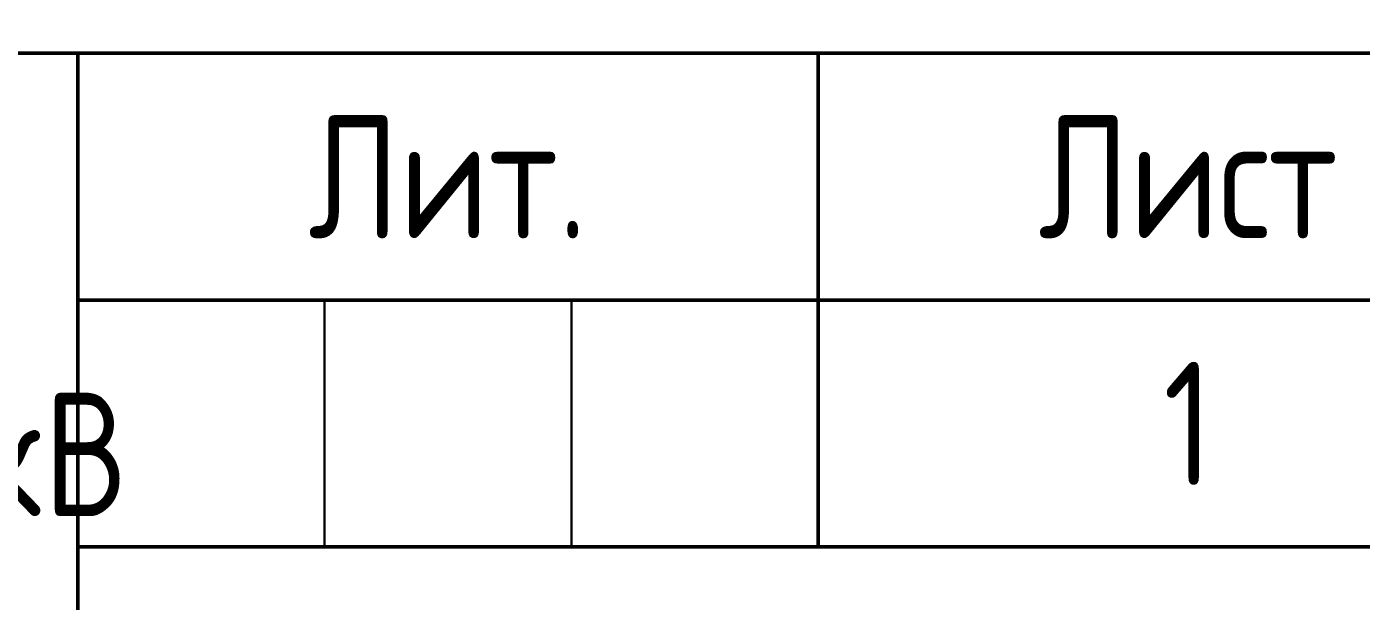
# Model space of a CAD drawing. Header units: millimetres. Extents: x -1036 to 3331, y -90 to 586.
# Drawn here: x -686.04 to -658.99, y 18.9 to 30.54 of the extents above; entities that cross this region are included whole.
import ezdxf

# ---------------------------------------------------------------- set-up
doc = ezdxf.new("R2010")
doc.units = ezdxf.units.MM
doc.styles.add('Gost_type_A', font='GOST_A.TTF')

# ---------------------------------------------------------------- blocks, each defined once
blk = doc.blocks.new('Штамп большой нижний текстовый')
at = {"lineweight": 50}
for points in [[(-120, 25), (0, 25), (0, 40), (-120, 40)], [(-120, 25), (-50, 25), (-50, 0), (-120, 0)], [(-50, 20), (-50, 25), (-35, 25), (-35, 20)], [(-35, 20), (-35, 25), (-20, 25), (-20, 20)], [(-35, 15), (-35, 20), (-20, 20), (-20, 15)], [(-50, 15), (0, 15), (0, 0), (-50, 0)]]:
    blk.add_lwpolyline(points, close=True, dxfattribs=at)
for points in [[(-50, 15), (-50, 20), (-45, 20), (-45, 15)], [(-45, 15), (-45, 20), (-40, 20), (-40, 15)], [(-40, 15), (-40, 20), (-35, 20), (-35, 15)]]:
    blk.add_lwpolyline(points, close=True)
at = {"char_height": 2.5, "width": 15, "attachment_point": 5, "style": 'Gost_type_A'}
for s, insert in [('Лит.', (-42.5, 22.5)), ('Лист', (-27.5, 22.5))]:
    blk.add_mtext(s, dxfattribs=dict(at, insert=insert))

msp = doc.modelspace()

# ---------------------------------------------------------------- block references
at = {"color": 1}
msp.add_blockref('Штамп большой нижний текстовый', (-635, 5), dxfattribs=at)

# ---------------------------------------------------------------- texts
at = {"insert": (-662.5, 22.5), "char_height": 2.5, "width": 15, "attachment_point": 5, "style": 'Gost_type_A'}
msp.add_mtext('1', dxfattribs=at)
at = {"insert": (-720, 20), "char_height": 2.5, "width": 68, "attachment_point": 5, "line_spacing_factor": 0.9, "style": 'Gost_type_A'}
msp.add_mtext('Шкаф резервных защит автотрансформатора 220-750 кВ\\PШЭТ 410.01-1-ЮИРЗ', dxfattribs=at)

doc.saveas('drawing.dxf')
